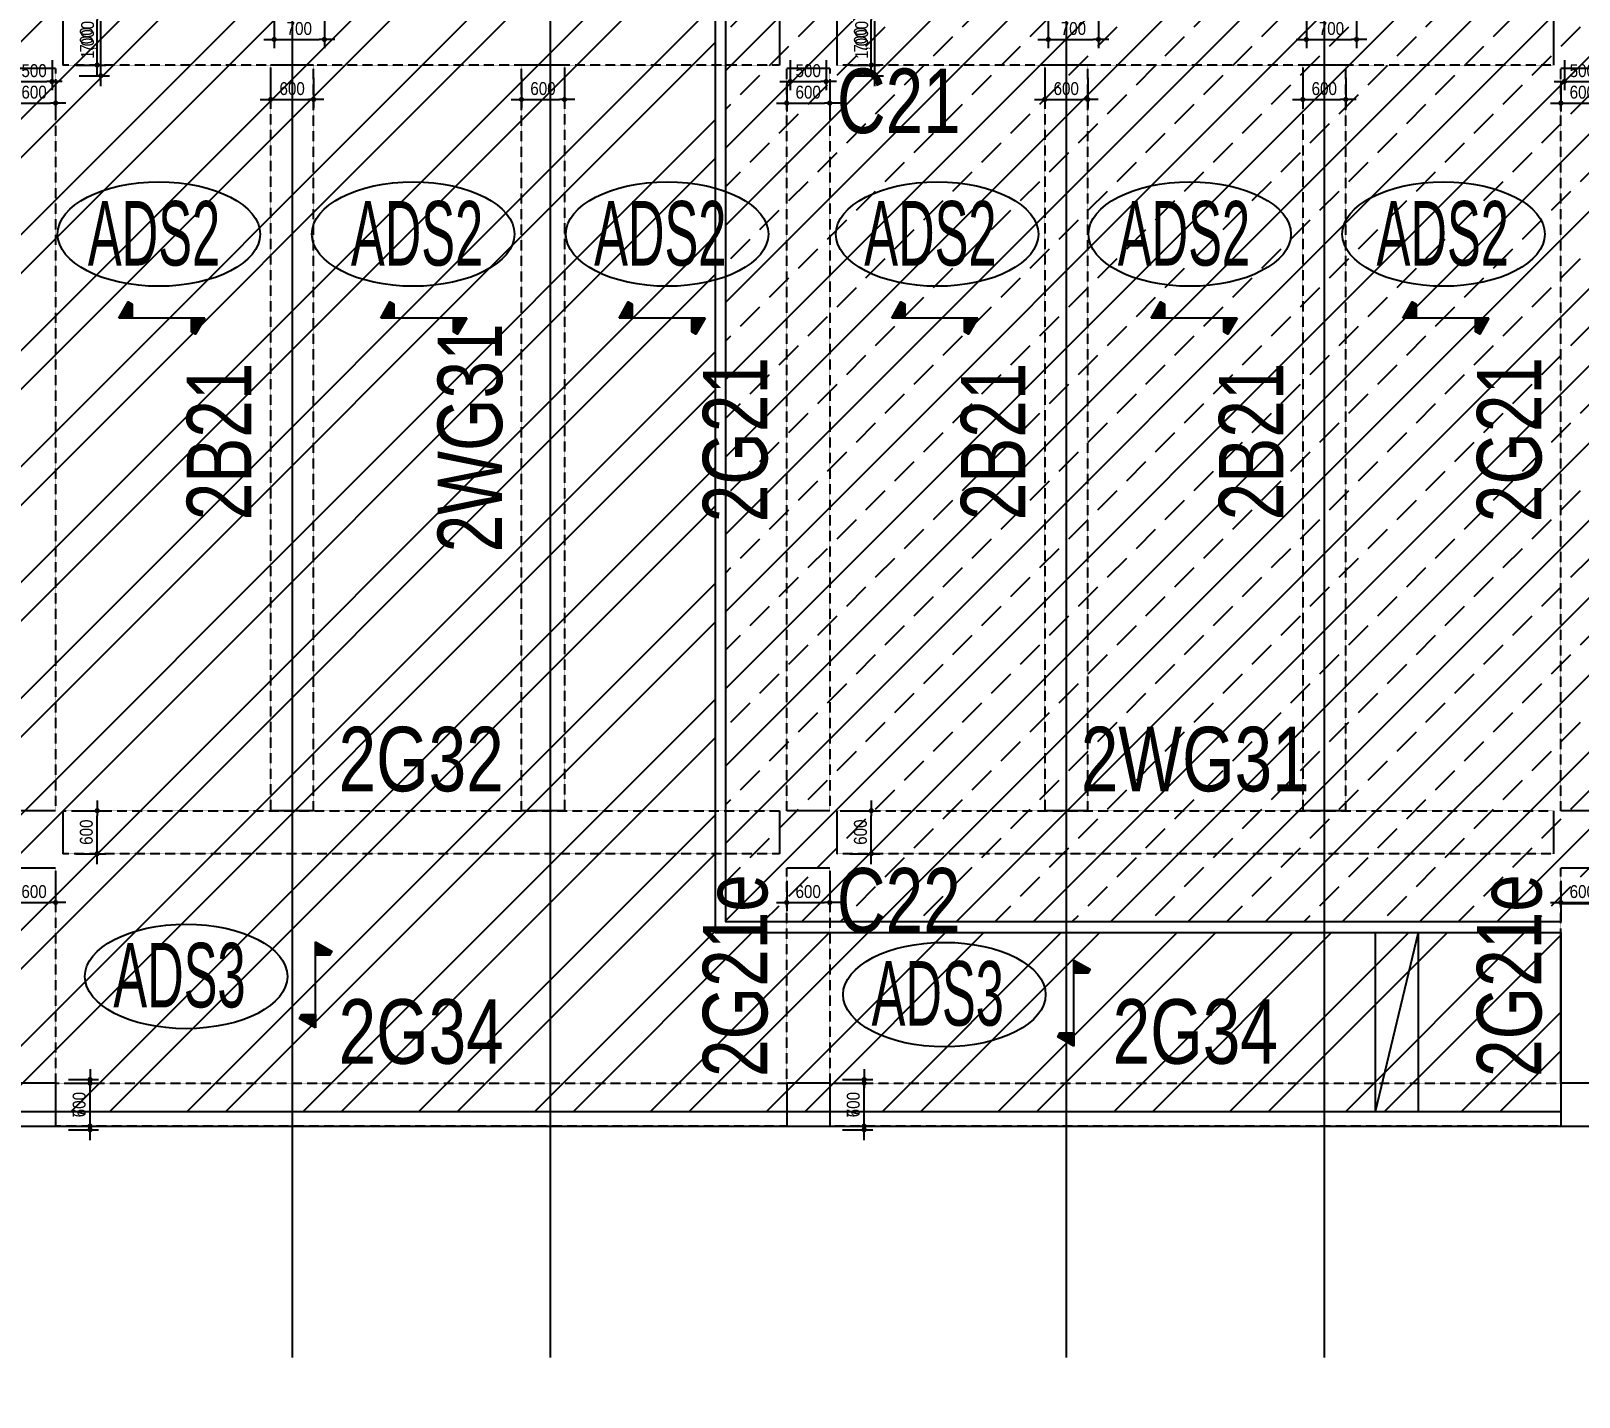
# Model space of a CAD drawing. Header units: millimetres. Extents: x -91198 to 200029, y -144 to 153500.
# Drawn here: x 102310 to 123908, y 73027 to 92080 of the extents above; entities that cross this region are included whole.
import ezdxf
from ezdxf.enums import TextEntityAlignment as Align

# ---------------------------------------------------------------- set-up
doc = ezdxf.new("R2010")
doc.units = ezdxf.units.MM
doc.linetypes.add('HID', pattern=[2.3, 1.5, -0.8])
doc.layers.get('Defpoints').update_dxf_attribs({"color": 159})
for name, color, linetype in [('^DECK', 130, 'Continuous'), ('A-CEN', 1, 'Continuous'), ('A-ELE', 7, 'Continuous'), ('A-HAT', 251, 'Continuous'), ('A-OPEN', 1, 'Continuous'), ('BEAM-TEXT', 4, 'Continuous'), ('COLUMN-TEXT', 2, 'Continuous'), ('DECK-PL', 4, 'Continuous'), ('DECK-SLAB', 4, 'Continuous'), ('GIRDER-TEXT', 7, 'Continuous'), ('보(beam)', 4, 'HID'), ('보(girder)', 7, 'HID'), ('슬래브라인', 7, 'Continuous')]:
    doc.layers.add(name, color=color, linetype=linetype)
doc.styles.add('Gdim', font='', dxfattribs={"width": 0.9})
doc.styles.add('Gtx', font='')
doc.styles.get('Gdim').set_extended_font_data('Dotum')
doc.styles.get('Gtx').set_extended_font_data('Dotum')
doc.dimstyles.new('Gdim200', dxfattribs={"dimscale": 200, "dimtxt": 3, "dimasz": 1.2, "dimexe": 2, "dimexo": 3, "dimgap": 1, "dimtad": 1, "dimdsep": 46, "dimlunit": 6, "dimtxsty": 'Gdim', "dimblk1": '_CIDOT', "dimblk2": '_CIDOT', "dimsah": 1, "dimcen": 2.5, "dimdle": 2, "dimclrd": 1, "dimclre": 1, "dimclrt": 3, "dimazin": 2, "dimtfac": 1, "dimtix": 1, "dimtmove": 2, "dimatfit": 3, "dimldrblk": '_CIDOT', "dimfxl": 2, "dimtolj": 1, "dimtzin": 0, "dimarcsym": 0})

# ---------------------------------------------------------------- blocks, each defined once
blk = doc.blocks.new('_CIDOT')
at = {"color": 0, "linetype": 'ByBlock'}
blk.add_line((2, 0), (-1, 0), dxfattribs=at)
at = {"color": 0, "linetype": 'ByBlock', "const_width": 0.5}
blk.add_lwpolyline([(-0.25, 0, 1), (0.25, 0, 1)], format="xyb", close=True, dxfattribs=at)
blk = doc.blocks.new('*D1514')
at = {"layer": 'Defpoints', "color": 155, "lineweight": -2, "transparency": 16777216}
for p, q in [((-1675, 900), (-1255, 900)), ((-1725, 750), (-1305, 750)), ((-1425, 122), (-1425, 678)), ((-1375, -28), (-1375, 828)), ((-1725, 50), (-1305, 50)), ((-1675, -100), (-1255, -100))]:
    blk.add_line(p, q, dxfattribs=at)
at = {"layer": 'Defpoints', "color": 0, "transparency": 16777216}
for p in [(-1855, 900), (-1375, 900), (-1905, 750), (-1425, 750), (-1905, 50), (-1855, -100)]:
    blk.add_point(p, dxfattribs=at)
at = {"layer": 'Defpoints', "color": 155, "lineweight": -2, "transparency": 16777216, "xscale": 71.99999999999994, "yscale": 71.99999999999994, "zscale": 71.99999999999994}
for p, rotation in [((-1425, 750), 90), ((-1375, 900), 90), ((-1425, 50), 270), ((-1375, -100), 270)]:
    blk.add_blockref('_CIDOT', p, dxfattribs=dict(at, rotation=rotation))
at = {"layer": 'Defpoints', "color": 3, "transparency": 16777216, "char_height": 180, "attachment_point": 5, "rotation": 90, "style": 'Gdim'}
for s, insert in [('\\A1;{\\C155;1,000}', (-1543, 400)), ('\\A1;{\\C155;700}', (-1576, 400))]:
    blk.add_mtext(s, dxfattribs=dict(at, insert=insert))
blk = doc.blocks.new('*D1526')
at = {"layer": 'Defpoints', "color": 155, "lineweight": -2, "transparency": 16777216}
for p, q in [((-2025, 650), (-1605, 650)), ((-1725, 700), (-1305, 700)), ((-1725, 222), (-1725, 578)), ((-1425, 172), (-1425, 628)), ((-2025, 150), (-1605, 150)), ((-1725, 100), (-1305, 100))]:
    blk.add_line(p, q, dxfattribs=at)
at = {"layer": 'Defpoints', "color": 0, "transparency": 16777216}
for p in [(-2205, 650), (-1905, 700), (-1725, 650), (-1425, 700), (-2205, 150), (-1905, 100)]:
    blk.add_point(p, dxfattribs=at)
at = {"layer": 'Defpoints', "color": 155, "lineweight": -2, "transparency": 16777216, "xscale": 71.99999999999994, "yscale": 71.99999999999994, "zscale": 71.99999999999994}
for p, rotation in [((-1725, 650), 90), ((-1425, 700), 90), ((-1725, 150), 270), ((-1425, 100), 270)]:
    blk.add_blockref('_CIDOT', p, dxfattribs=dict(at, rotation=rotation))
at = {"layer": 'Defpoints', "color": 3, "transparency": 16777216, "char_height": 180, "attachment_point": 5, "rotation": 90, "style": 'Gdim'}
for s, insert in [('\\A1;{\\C155;500}', (-1876, 400)), ('\\A1;{\\C155;600}', (-1576, 400))]:
    blk.add_mtext(s, dxfattribs=dict(at, insert=insert))
blk = doc.blocks.new('*D1560')
at = {"layer": 'Defpoints', "color": 155, "lineweight": -2, "transparency": 16777216}
for p, q in [((-1725, 750), (-1305, 750)), ((-1425, 122), (-1425, 678)), ((-888, 600), (-468, 600)), ((-588, 72), (-588, 528)), ((-1725, 50), (-1305, 50)), ((-888, 0), (-468, 0))]:
    blk.add_line(p, q, dxfattribs=at)
at = {"layer": 'Defpoints', "color": 0, "transparency": 16777216}
for p in [(-1905, 750), (-1425, 750), (-1068, 600), (-588, 600), (-1905, 50), (-1068, 0)]:
    blk.add_point(p, dxfattribs=at)
at = {"layer": 'Defpoints', "color": 155, "lineweight": -2, "transparency": 16777216, "xscale": 71.99999999999994, "yscale": 71.99999999999994, "zscale": 71.99999999999994}
for p, rotation in [((-1425, 750), 90), ((-588, 600), 90), ((-1425, 50), 270), ((-588, 0), 270)]:
    blk.add_blockref('_CIDOT', p, dxfattribs=dict(at, rotation=rotation))
at = {"layer": 'Defpoints', "color": 3, "transparency": 16777216, "char_height": 180, "attachment_point": 5, "rotation": 90, "style": 'Gdim'}
for s, insert in [('\\A1;{\\C155;700}', (-1576, 400)), ('\\A1;{\\C155;600}', (-738, 300))]:
    blk.add_mtext(s, dxfattribs=dict(at, insert=insert))
blk = doc.blocks.new('*D1543')
at = {"layer": 'Defpoints', "color": 155, "lineweight": -2, "transparency": 16777216}
for p, q in [((-1725, 700), (-1305, 700)), ((-1425, 172), (-1425, 628)), ((-1725, 100), (-1305, 100))]:
    blk.add_line(p, q, dxfattribs=at)
at = {"layer": 'Defpoints', "color": 0, "transparency": 16777216}
for p in [(-1905, 700), (-1425, 700), (-1905, 100)]:
    blk.add_point(p, dxfattribs=at)
at = {"layer": 'Defpoints', "color": 155, "lineweight": -2, "transparency": 16777216, "xscale": 71.99999999999994, "yscale": 71.99999999999994, "zscale": 71.99999999999994}
for p, rotation in [((-1425, 700), 90), ((-1425, 100), 270)]:
    blk.add_blockref('_CIDOT', p, dxfattribs=dict(at, rotation=rotation))
at = {"layer": 'Defpoints', "color": 3, "transparency": 16777216, "insert": (-1576, 400), "char_height": 180, "attachment_point": 5, "rotation": 90, "style": 'Gdim'}
blk.add_mtext('\\A1;{\\C155;600}', dxfattribs=at)
blk = doc.blocks.new('*D1464')
at = {"layer": 'Defpoints', "color": 155, "lineweight": -2, "transparency": 16777216}
for p, q in [((-1725, 750), (-1305, 750)), ((-1725, 700), (-1305, 700)), ((-1425, 122), (-1425, 678)), ((-1425, 172), (-1425, 628)), ((-1725, 100), (-1305, 100)), ((-1725, 50), (-1305, 50))]:
    blk.add_line(p, q, dxfattribs=at)
at = {"layer": 'Defpoints', "color": 0, "transparency": 16777216}
for p in [(-1905, 750), (-1905, 700), (-1425, 750), (-1425, 700), (-1905, 100), (-1905, 50)]:
    blk.add_point(p, dxfattribs=at)
at = {"layer": 'Defpoints', "color": 155, "lineweight": -2, "transparency": 16777216, "xscale": 71.99999999999994, "yscale": 71.99999999999994, "zscale": 71.99999999999994}
for p, rotation in [((-1425, 750), 90), ((-1425, 700), 90), ((-1425, 100), 270), ((-1425, 50), 270)]:
    blk.add_blockref('_CIDOT', p, dxfattribs=dict(at, rotation=rotation))
at = {"layer": 'Defpoints', "color": 3, "transparency": 16777216, "insert": (-1576, 400), "char_height": 180, "attachment_point": 5, "rotation": 90, "style": 'Gdim'}
for s in ['\\A1;{\\C155;700}', '\\A1;{\\C155;600}']:
    blk.add_mtext(s, dxfattribs=at)
blk = doc.blocks.new('*D1511')
at = {"layer": 'Defpoints', "color": 155, "lineweight": -2, "transparency": 16777216}
for p, q in [((-1725, 700), (-1305, 700)), ((-1425, 172), (-1425, 628)), ((-1725, 100), (-1305, 100))]:
    blk.add_line(p, q, dxfattribs=at)
at = {"layer": 'Defpoints', "color": 0, "transparency": 16777216}
for p in [(-1905, 700), (-1425, 700), (-1905, 100)]:
    blk.add_point(p, dxfattribs=at)
at = {"layer": 'Defpoints', "color": 155, "lineweight": -2, "transparency": 16777216, "xscale": 71.99999999999994, "yscale": 71.99999999999994, "zscale": 71.99999999999994}
for p, rotation in [((-1425, 700), 90), ((-1425, 100), 270)]:
    blk.add_blockref('_CIDOT', p, dxfattribs=dict(at, rotation=rotation))
at = {"layer": 'Defpoints', "color": 3, "transparency": 16777216, "insert": (-1576, 400), "char_height": 180, "attachment_point": 5, "rotation": 90, "style": 'Gdim'}
blk.add_mtext('\\A1;{\\C155;600}', dxfattribs=at)
blk = doc.blocks.new('*D1579')
at = {"layer": 'Defpoints', "color": 155, "lineweight": -2, "transparency": 16777216}
for p, q in [((-1825, 700), (-1405, 700)), ((-1525, 172), (-1525, 628)), ((-1825, 100), (-1405, 100))]:
    blk.add_line(p, q, dxfattribs=at)
at = {"layer": 'Defpoints', "color": 0, "transparency": 16777216}
for p in [(-2005, 700), (-1525, 700), (-2005, 100)]:
    blk.add_point(p, dxfattribs=at)
at = {"layer": 'Defpoints', "color": 155, "lineweight": -2, "transparency": 16777216, "xscale": 71.99999999999994, "yscale": 71.99999999999994, "zscale": 71.99999999999994}
for p, rotation in [((-1525, 700), 90), ((-1525, 100), 270)]:
    blk.add_blockref('_CIDOT', p, dxfattribs=dict(at, rotation=rotation))
at = {"layer": 'Defpoints', "color": 3, "transparency": 16777216, "insert": (-1676, 400), "char_height": 180, "attachment_point": 5, "rotation": 90, "style": 'Gdim'}
blk.add_mtext('\\A1;{\\C155;600}', dxfattribs=at)
blk = doc.blocks.new('*D1598')
at = {"layer": 'Defpoints', "color": 155, "lineweight": -2, "transparency": 16777216}
for p, q in [((139134, 97877), (139134, 97949)), ((138834, 97805), (139254, 97805)), ((139134, 97505), (139134, 97805)), ((138834, 97505), (139254, 97505)), ((139134, 97433), (139134, 97361)), ((-888, 600), (-468, 600)), ((-588, 72), (-588, 528)), ((-888, 0), (-468, 0))]:
    blk.add_line(p, q, dxfattribs=at)
at = {"layer": 'Defpoints', "color": 0, "transparency": 16777216}
for p in [(138654, 97805), (139134, 97805), (138654, 97505), (-1068, 600), (-588, 600), (-1068, 0)]:
    blk.add_point(p, dxfattribs=at)
at = {"layer": 'Defpoints', "color": 155, "lineweight": -2, "transparency": 16777216, "xscale": 71.99999999999994, "yscale": 71.99999999999994, "zscale": 71.99999999999994}
for p, rotation in [((139134, 97805), 270), ((139134, 97505), 90), ((-588, 600), 90), ((-588, 0), 270)]:
    blk.add_blockref('_CIDOT', p, dxfattribs=dict(at, rotation=rotation))
at = {"layer": 'Defpoints', "color": 3, "transparency": 16777216, "char_height": 180, "attachment_point": 5, "rotation": 90, "style": 'Gdim'}
for s, insert in [('\\A1;{\\C155;300}', (138983, 97655)), ('\\A1;{\\C155;600}', (-738, 300))]:
    blk.add_mtext(s, dxfattribs=dict(at, insert=insert))
blk = doc.blocks.new('A$C58C40D4B')
at = {"layer": 'DECK-PL'}
for points in [[(600, 2), (471, 228), (415, 196), (415, 2)], [(-600, 2), (-471, -223), (-415, -192), (-415, 2)]]:
    blk.add_hatch(color=256, dxfattribs=at).paths.add_polyline_path(points)
blk.add_line((-600, 2), (600, 2), dxfattribs=at)
for points in [[(600, 2), (471, 228), (415, 196), (415, 2), (415, 2), (471, 2), (600, 2)], [(-600, 2), (-471, -223), (-415, -192), (-415, 2), (-415, 2), (-471, 2), (-600, 2)]]:
    blk.add_lwpolyline(points, dxfattribs=at)
blk = doc.blocks.new('*D1614')
at = {"layer": 'Defpoints', "color": 155, "lineweight": -2, "transparency": 16777216}
for p, q in [((172034, 107177), (172034, 107249)), ((171734, 107105), (172154, 107105)), ((172034, 106705), (172034, 107105)), ((171734, 106705), (172154, 106705)), ((172034, 106633), (172034, 106561)), ((-1725, 750), (-1305, 750)), ((-1425, 122), (-1425, 678)), ((-1725, 50), (-1305, 50))]:
    blk.add_line(p, q, dxfattribs=at)
at = {"layer": 'Defpoints', "color": 0, "transparency": 16777216}
for p in [(171554, 107105), (172034, 107105), (171554, 106705), (-1905, 750), (-1425, 750), (-1905, 50)]:
    blk.add_point(p, dxfattribs=at)
at = {"layer": 'Defpoints', "color": 155, "lineweight": -2, "transparency": 16777216, "xscale": 71.99999999999994, "yscale": 71.99999999999994, "zscale": 71.99999999999994}
for p, rotation in [((172034, 107105), 270), ((172034, 106705), 90), ((-1425, 750), 90), ((-1425, 50), 270)]:
    blk.add_blockref('_CIDOT', p, dxfattribs=dict(at, rotation=rotation))
at = {"layer": 'Defpoints', "color": 3, "transparency": 16777216, "char_height": 180, "attachment_point": 5, "rotation": 90, "style": 'Gdim'}
for s, insert in [('\\A1;{\\C155;400}', (171883, 106905)), ('\\A1;{\\C155;700}', (-1576, 400))]:
    blk.add_mtext(s, dxfattribs=dict(at, insert=insert))
blk = doc.blocks.new('*D1616')
at = {"layer": 'Defpoints', "color": 155, "lineweight": -2, "transparency": 16777216}
for p, q in [((171834, 104105), (172254, 104105)), ((172134, 103577), (172134, 104033)), ((171834, 103505), (172254, 103505)), ((-1725, 700), (-1305, 700)), ((-1425, 172), (-1425, 628)), ((-1725, 100), (-1305, 100))]:
    blk.add_line(p, q, dxfattribs=at)
at = {"layer": 'Defpoints', "color": 0, "transparency": 16777216}
for p in [(171654, 104105), (172134, 104105), (171654, 103505), (-1905, 700), (-1425, 700), (-1905, 100)]:
    blk.add_point(p, dxfattribs=at)
at = {"layer": 'Defpoints', "color": 155, "lineweight": -2, "transparency": 16777216, "xscale": 71.99999999999994, "yscale": 71.99999999999994, "zscale": 71.99999999999994}
for p, rotation in [((172134, 104105), 90), ((172134, 103505), 270), ((-1425, 700), 90), ((-1425, 100), 270)]:
    blk.add_blockref('_CIDOT', p, dxfattribs=dict(at, rotation=rotation))
at = {"layer": 'Defpoints', "color": 3, "transparency": 16777216, "char_height": 180, "attachment_point": 5, "rotation": 90, "style": 'Gdim'}
for insert in [(171983, 103805), (-1576, 400)]:
    blk.add_mtext('\\A1;{\\C155;600}', dxfattribs=dict(at, insert=insert))
blk = doc.blocks.new('*U1238')
at = {"layer": 'Defpoints'}
for p, q in [((-1905.451, 750), (-1905.451, 50)), ((8094.549, 750), (8094.549, 50))]:
    blk.add_line(p, q, dxfattribs=at)
at = {"layer": '보(girder)'}
for p, q in [((-1905.451, 750), (8094.549, 750)), ((8094.549, 50), (-1905.451, 50))]:
    blk.add_line(p, q, dxfattribs=at)
at = {"layer": 'Defpoints'}
dim = blk.add_linear_dim(base=(-1425.451, 750), p1=(-1905.451, 50), p2=(-1905.451, 750), angle=90, text='{\\C155;<>}', dimstyle='Gdim200', override={"dimscale": 60, "dimzin": 8, "dimclrd": 155, "dimclre": 155}, dxfattribs=at)
dim.commit()
dim.dimension.update_dxf_attribs({"geometry": '*D1514', "text_midpoint": (-1575.573, 400)})
blk = doc.blocks.new('*U1258')
at = {"layer": 'Defpoints'}
for p, q in [((-1905.451, 700), (-1905.451, 100)), ((8444.549, 700), (8444.549, 100))]:
    blk.add_line(p, q, dxfattribs=at)
at = {"layer": '보(girder)'}
for p, q in [((-1905.451, 700), (8444.549, 700)), ((8444.549, 100), (-1905.451, 100))]:
    blk.add_line(p, q, dxfattribs=at)
at = {"layer": 'Defpoints'}
dim = blk.add_linear_dim(base=(-1425.451, 700), p1=(-1905.451, 100), p2=(-1905.451, 700), angle=90, text='{\\C155;<>}', dimstyle='Gdim200', override={"dimscale": 60, "dimzin": 8, "dimclrd": 155, "dimclre": 155}, dxfattribs=at)
dim.commit()
dim.dimension.update_dxf_attribs({"geometry": '*D1526', "text_midpoint": (-1575.573, 400)})
blk = doc.blocks.new('*U1332')
at = {"layer": 'Defpoints'}
for p, q in [((-1067.879, 600), (-1067.879, 0)), ((9332.121, 600), (9332.121, 0))]:
    blk.add_line(p, q, dxfattribs=at)
at = {"layer": '보(beam)'}
for p, q in [((9332.121, 600), (-1067.879, 600)), ((-1067.879, 0), (9332.121, 0))]:
    blk.add_line(p, q, dxfattribs=at)
at = {"layer": 'Defpoints'}
dim = blk.add_linear_dim(base=(-587.879, 600), p1=(-1067.879, 0), p2=(-1067.879, 600), angle=90, text='{\\C155;<>}', dimstyle='Gdim200', override={"dimscale": 60, "dimzin": 8, "dimclrd": 155, "dimclre": 155}, dxfattribs=at)
dim.commit()
dim.dimension.update_dxf_attribs({"geometry": '*D1560', "text_midpoint": (-738.001, 300)})
blk = doc.blocks.new('*U1296')
at = {"layer": 'Defpoints'}
for p, q in [((-1905.451, 700), (-1905.451, 100)), ((1094.549, 700), (1094.549, 100))]:
    blk.add_line(p, q, dxfattribs=at)
at = {"layer": '보(girder)'}
for p, q in [((-1905.451, 700), (1094.549, 700)), ((1094.549, 100), (-1905.451, 100))]:
    blk.add_line(p, q, dxfattribs=at)
at = {"layer": 'Defpoints'}
dim = blk.add_linear_dim(base=(-1425.451, 700), p1=(-1905.451, 100), p2=(-1905.451, 700), angle=90, text='{\\C155;<>}', dimstyle='Gdim200', override={"dimscale": 60, "dimzin": 8, "dimclrd": 155, "dimclre": 155}, dxfattribs=at)
dim.commit()
dim.dimension.update_dxf_attribs({"geometry": '*D1543', "text_midpoint": (-1575.573, 400)})
blk = doc.blocks.new('*U1144')
at = {"layer": 'Defpoints'}
for p, q in [((-1905.451, 700), (-1905.451, 100)), ((8294.549, 700), (8294.549, 100))]:
    blk.add_line(p, q, dxfattribs=at)
at = {"layer": '보(girder)'}
for p, q in [((-1905.451, 700), (8294.549, 700)), ((8294.549, 100), (-1905.451, 100))]:
    blk.add_line(p, q, dxfattribs=at)
at = {"layer": 'Defpoints'}
dim = blk.add_linear_dim(base=(-1425.451, 700), p1=(-1905.451, 100), p2=(-1905.451, 700), angle=90, text='{\\C155;<>}', dimstyle='Gdim200', override={"dimscale": 60, "dimzin": 8, "dimclrd": 155, "dimclre": 155}, dxfattribs=at)
dim.commit()
dim.dimension.update_dxf_attribs({"geometry": '*D1464', "text_midpoint": (-1575.573, 400)})
blk = doc.blocks.new('*U1232')
at = {"layer": 'Defpoints'}
for p, q in [((-1905.451, 700), (-1905.451, 100)), ((8094.549, 700), (8094.549, 100))]:
    blk.add_line(p, q, dxfattribs=at)
at = {"layer": '보(girder)'}
for p, q in [((-1905.451, 700), (8094.549, 700)), ((8094.549, 100), (-1905.451, 100))]:
    blk.add_line(p, q, dxfattribs=at)
at = {"layer": 'Defpoints'}
dim = blk.add_linear_dim(base=(-1425.451, 700), p1=(-1905.451, 100), p2=(-1905.451, 700), angle=90, text='{\\C155;<>}', dimstyle='Gdim200', override={"dimscale": 60, "dimzin": 8, "dimclrd": 155, "dimclre": 155}, dxfattribs=at)
dim.commit()
dim.dimension.update_dxf_attribs({"geometry": '*D1511', "text_midpoint": (-1575.573, 400)})
blk = doc.blocks.new('*U1372')
at = {"layer": 'Defpoints'}
for p, q in [((-2005.451, 700), (-2005.451, 100)), ((8394.549, 700), (8394.549, 100))]:
    blk.add_line(p, q, dxfattribs=at)
at = {"layer": '보(girder)'}
for p, q in [((-2005.451, 700), (8394.549, 700)), ((8394.549, 100), (-2005.451, 100))]:
    blk.add_line(p, q, dxfattribs=at)
at = {"layer": 'Defpoints'}
dim = blk.add_linear_dim(base=(-1525.451, 700), p1=(-2005.451, 100), p2=(-2005.451, 700), angle=90, text='{\\C155;<>}', dimstyle='Gdim200', override={"dimscale": 60, "dimzin": 8, "dimclrd": 155, "dimclre": 155}, dxfattribs=at)
dim.commit()
dim.dimension.update_dxf_attribs({"geometry": '*D1579', "text_midpoint": (-1675.573, 400)})

msp = doc.modelspace()

# ---------------------------------------------------------------- hatches: boundary and pattern name
at = {"layer": 'A-HAT'}
h = msp.add_hatch(dxfattribs=at)
h.set_pattern_fill('ANSI32', color=256, scale=120)
h.paths.add_polyline_path([(97053.571, 103055.018), (111853.571, 103055.018), (111853.571, 79505.017), (123653.571, 79505.017), (123653.571, 77005.018), (92353.571, 77005.018), (92353.571, 107105.018), (97053.571, 107105.018)])
h = msp.add_hatch(dxfattribs=at)
h.set_pattern_fill('ANSI33', color=256, scale=120)
h.paths.add_polyline_path([(124453.571, 98805.017), (124453.571, 79905.018), (123653.571, 79905.018), (123653.571, 79655.017), (112003.571, 79655.017), (112003.571, 98805.017)])

# ---------------------------------------------------------------- linework, layer by layer
at = {"layer": '^DECK', "color": 0}
for centre in [(104094.555, 89247.895), (107642.098, 89247.895), (111185.458, 89247.895), (114952.339, 89247.895), (118476.749, 89247.895), (122017.753, 89247.895), (104474.31, 78893.471), (115053.241, 78639.617)]:
    msp.add_ellipse(centre, major_axis=(1412.381, 0), ratio=0.51617646, dxfattribs=at)
at = {"layer": 'A-CEN'}
for p, q in [((105953.571, 104842.297), (105953.571, 73578.481)), ((109553.571, 104842.297), (109553.571, 73578.481)), ((116753.571, 104842.297), (116753.571, 73578.481)), ((120353.571, 104842.297), (120353.571, 73578.481))]:
    msp.add_line(p, q, dxfattribs=at)
at = {"layer": 'A-ELE'}
for p, q in [((121063.571, 79505.017), (121063.571, 77005.017)), ((121663.571, 79505.017), (121663.571, 77005.017))]:
    msp.add_line(p, q, dxfattribs=at)
at = {"layer": 'A-OPEN'}
msp.add_line((121663.571, 79505.017), (121063.571, 77005.018), dxfattribs=at)
at = {"layer": '슬래브라인'}
msp.add_line((123653.571, 77405.018), (123653.571, 79455.018), dxfattribs=at)
at = {"layer": '슬래브라인', "elevation": 0}
msp.add_lwpolyline([(92353.571, 107105.018), (92153.571, 107105.018), (92153.571, 76805.018), (144403.571, 76805.018)], dxfattribs=at)
msp.add_lwpolyline([(97053.571, 103055.018), (111853.571, 103055.018), (111853.571, 79505.017), (123653.571, 79505.017), (123653.571, 77005.018), (92353.571, 77005.018), (92353.571, 107105.018), (97053.571, 107105.018)], close=True, dxfattribs=at)
at = {"layer": '슬래브라인'}
msp.add_lwpolyline([(124453.571, 98805.017), (124453.571, 79905.018), (123653.571, 79905.018), (123653.571, 79655.017), (112003.571, 79655.017), (112003.571, 98805.017)], close=True, dxfattribs=at)

# ---------------------------------------------------------------- block references
at = {"layer": 'DECK-PL', "xscale": -1}
for p in [(104135.753, 88074), (107789.517, 88074), (111114.369, 88074), (114918.976, 88074), (118539.22, 88074), (122050.587, 88074)]:
    msp.add_blockref('A$C58C40D4B', p, dxfattribs=at)
at = {"layer": 'DECK-PL', "xscale": -1, "rotation": 270}
for p in [(106278.949, 78775.759), (116857.88, 78521.904)]:
    msp.add_blockref('A$C58C40D4B', p, dxfattribs=at)
at = {"layer": '보(beam)', "rotation": 270}
for p in [(105653.571, 90537.139), (116453.571, 90537.139), (120053.571, 90537.139)]:
    msp.add_blockref('*U1332', p, dxfattribs=at)
at = {"layer": '보(girder)'}
for name, p in [('*U1238', (104659.022, 91555.018)), ('*U1238', (115459.022, 91555.018)), ('*U1232', (104659.022, 80505.018)), ('*U1232', (115459.022, 80505.018)), ('*U1144', (104559.022, 76705.018)), ('*U1144', (115359.022, 76705.018))]:
    msp.add_blockref(name, p, dxfattribs=at)
at = {"layer": '보(girder)', "rotation": 270}
for name, p in [('*U1258', (101953.571, 89649.567)), ('*U1258', (112753.571, 89649.567)), ('*U1258', (123553.571, 89649.567)), ('*U1372', (109053.571, 89599.567)), ('*U1296', (101953.571, 78499.567)), ('*U1296', (112753.571, 78499.567)), ('*U1296', (123553.571, 78499.567))]:
    msp.add_blockref(name, p, dxfattribs=at)

# ---------------------------------------------------------------- texts
at = {"layer": 'BEAM-TEXT', "style": 'Gtx', "width": 0.8}
for p in [(105653.571, 86355.018, 0), (116453.571, 86355.018, 0), (120053.571, 86355.018, 0)]:
    msp.add_text('2B21', height=900, rotation=90, dxfattribs=at).set_placement(p, align=Align.BOTTOM_CENTER)
at = {"layer": 'COLUMN-TEXT', "color": 3, "style": 'Gtx', "width": 0.8}
for s, p in [('C21', (113553.571, 91555.018)), ('C22', (113553.571, 80405.018))]:
    msp.add_text(s, height=900, dxfattribs=at).set_placement(p, align=Align.TOP_LEFT)
at = {"layer": 'DECK-SLAB', "style": 'Gtx', "width": 0.6}
for s, p in [('ADS2', (103104.275, 88808.469, 0)), ('ADS2', (106773.945, 88808.469, 0)), ('ADS2', (110167.404, 88808.469, 0)), ('ADS2', (113935.721, 88808.469, 0)), ('ADS2', (117473.405, 88808.469, 0)), ('ADS2', (121083.886, 88808.469, 0)), ('ADS3', (103459.146, 78461.094, 0)), ('ADS3', (114038.077, 78207.239, 0))]:
    msp.add_text(s, height=900, dxfattribs=at).set_placement(p)
at = {"layer": 'GIRDER-TEXT', "style": 'Gtx', "width": 0.8}
for s, p in [('2WG31', (109153.571, 86405.018, 0)), ('2G21', (112853.571, 86380.018)), ('2G21', (123653.571, 86380.018)), ('2G21e', (112853.571, 78905.018)), ('2G21e', (123653.571, 78905.018))]:
    msp.add_text(s, height=900, rotation=90, dxfattribs=at).set_placement(p, align=Align.BOTTOM_CENTER)
for s, p in [('2G32', (107753.571, 81205.018)), ('2WG31', (118553.571, 81205.018)), ('2G34', (107753.571, 77405.018)), ('2G34', (118553.571, 77405.018))]:
    msp.add_text(s, height=900, dxfattribs=at).set_placement(p, align=Align.BOTTOM_CENTER)

# ---------------------------------------------------------------- dimensions: what is measured, and where the dimension line sits
at = {"layer": 'Defpoints'}
for base, p1, p2, picture, middle in [((172033.571, 107105.018), (171553.571, 106705.018), (171553.571, 107105.018), '*D1614', (171883.449, 106905.018)), ((172133.571, 104105.018), (171653.571, 103505.018), (171653.571, 104105.018), '*D1616', (171983.449, 103805.018)), ((139133.571, 97805.018), (138653.571, 97505.018), (138653.571, 97805.018), '*D1598', (138983.449, 97655.018))]:
    dim = msp.add_linear_dim(base=base, p1=p1, p2=p2, angle=90, text='{\\C155;<>}', dimstyle='Gdim200', override={"dimscale": 60, "dimzin": 8, "dimclrd": 155, "dimclre": 155}, dxfattribs=at)
    dim.commit()
    dim.dimension.update_dxf_attribs({"geometry": picture, "text_midpoint": middle})

doc.saveas('drawing.dxf')
